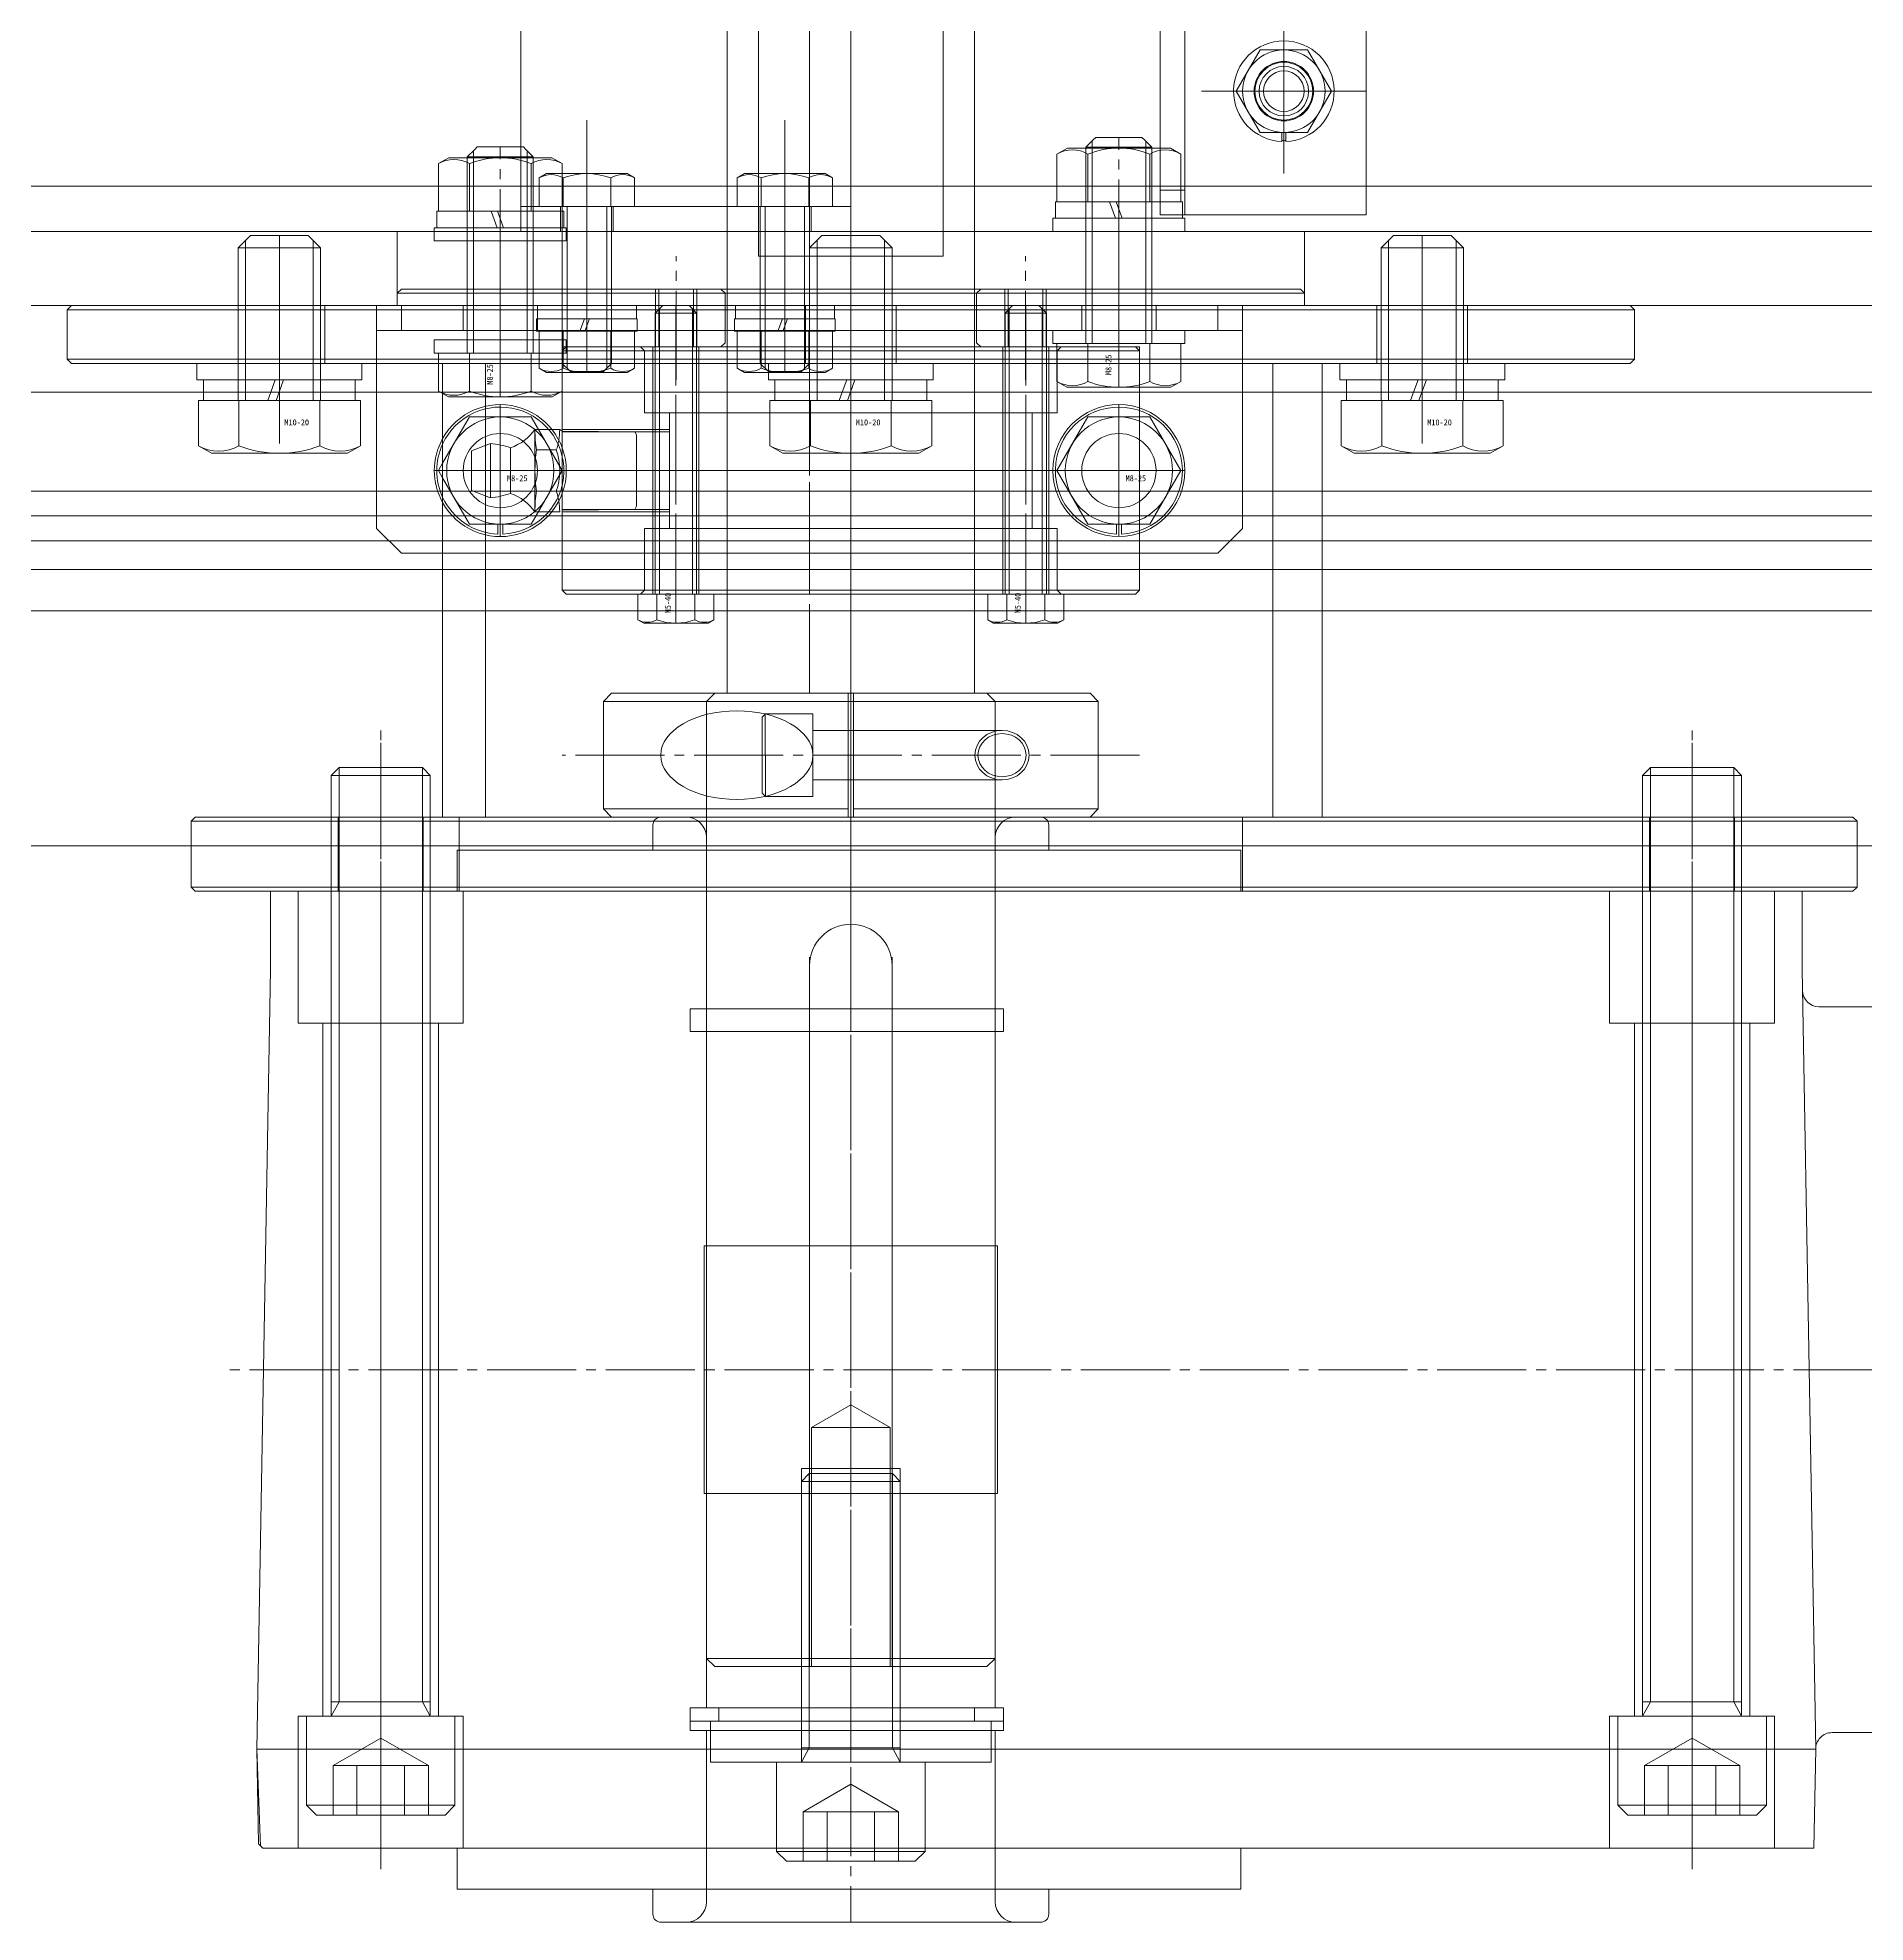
# Model space of a CAD drawing. Units: millimetres at full size. Extents: x -5218 to 5218, y -4308 to 3712.
# Drawn here: x -4146.2 to -3924.6, y -1400.7 to -1172.2 of the extents above; entities that cross this region are included whole.
import ezdxf
from ezdxf.enums import TextEntityAlignment as Align

# ---------------------------------------------------------------- set-up
doc = ezdxf.new("R2010")
doc.units = ezdxf.units.MM
doc.header["$LTSCALE"] = 1.2
doc.linetypes.add('CHAIN2', pattern=[12, 9, -1, 1, -1])
for name, color, linetype, lineweight in [('0-1_01_外形線', 134, 'Continuous', 9), ('0-2_03_かくれ線', 5, 'Continuous', 9), ('0-3_04_中心線', 4, 'CHAIN2', 9), ('0-7_0', 134, 'Continuous', 9), ('0-8_10_DRAFT', 1, 'Continuous', 9), ('0-9_04_HIDDEN', 7, 'Continuous', 9)]:
    doc.layers.add(name, color=color, linetype=linetype, lineweight=lineweight)
doc.styles.add('ＭＳ ゴシック', font='')
doc.styles.get('ＭＳ ゴシック').set_extended_font_data('MS Gothic')

# ---------------------------------------------------------------- blocks, each defined once
blk = doc.blocks.new('GM-SHYF-RH 0.4kW、1／160、＊＊V、60Hzb')
at = {"layer": '0-1_01_外形線'}
for p, q in [((-24, 133), (-24, 130)), ((-23, 134), (0, 134)), ((23, 134), (0, 134)), ((24, 133), (24, 130)), ((-47.271, 130), (-47.271, 125)), ((0.457, 130), (-47.271, 130)), ((0.457, 130), (47.729, 130)), ((47.729, 130), (47.729, 125)), ((-115.331, 115.5), (-115.331, 125)), ((-115.331, 125), (-15.972, 125)), ((-15.972, 125), (70.37, 125)), ((70.37, 115.5), (70.37, 125)), ((-116.981, 21), (-115.331, 115.5)), ((72.019, 21), (70.37, 115.5)), ((-117.375, 111), (-125.271, 111)), ((-125.271, 23), (-118.981, 23)), ((-116.771, 9), (-116.981, 21)), ((-116.981, 21), (-15.972, 21)), ((-15.972, 21), (72.019, 21)), ((71.818, 9.499), (72.019, 21)), ((71.31, 9), (71.818, 9.499)), ((-15.972, 9), (-116.771, 9)), ((-15.972, 9), (71.31, 9))]:
    blk.add_line(p, q, dxfattribs=at)
for centre, radius, start, end in [((-23, 133), 1, 90, 180), ((23, 133), 1, 0, 90), ((-117.375, 113), 2, 270, 359), ((-118.981, 21), 2, 359, 90)]:
    blk.add_arc(centre, radius, start, end, dxfattribs=at)
at = {"layer": '0-2_03_かくれ線'}
for p, q in [((-17.5, 110.75), (-17.5, 131.5)), ((17.5, 110.75), (17.5, 131.5)), ((-18.5, 108), (-18.5, 110.75)), ((-18.5, 110.75), (19.5, 110.75)), ((19.5, 108), (19.5, 110.75)), ((-109, 25), (-109, 109)), ((-95, 25), (-95, 109)), ((-18.5, 108), (19.5, 108)), ((-17.5, 82), (-17.5, 108)), ((17.5, 82), (17.5, 108)), ((50, 25), (50, 109)), ((64, 25), (64, 109)), ((-17.8, 52), (-17.8, 82)), ((-17.8, 82), (17.8, 82)), ((-17.5, 26), (-17.5, 52)), ((17.5, 26), (17.5, 52)), ((-18.5, 23.25), (-18.5, 26)), ((-18.5, 26), (19.5, 26)), ((19.5, 23.25), (19.5, 26)), ((-18.5, 23.25), (19.5, 23.25)), ((-17.5, 2.5), (-17.5, 23.25)), ((17.5, 2.5), (17.5, 23.25)), ((-47.271, 4), (-47.271, 9)), ((47.729, 4), (47.729, 9)), ((0.229, 4), (-47.271, 4)), ((47.729, 4), (-47.271, 4)), ((-24, 1), (-24, 4)), ((24, 1), (24, 4)), ((-23, 0), (0, 0)), ((23, 0), (0, 0))]:
    blk.add_line(p, q, dxfattribs=at)
for points in [[(-112, 125), (-112, 109), (-92, 109), (-92, 125)], [(47, 125), (47, 109), (67, 109), (67, 125)], [(-17.8, 52), (17.8, 52), (17.8, 82)], [(-112, 9), (-112, 25), (-92, 25), (-92, 9)], [(47, 9), (47, 25), (67, 25), (67, 9)]]:
    blk.add_lwpolyline(points, dxfattribs=at)
for centre, radius, start, end in [((-20, 131.5), 2.5, 0, 90), ((20, 131.5), 2.5, 90, 180), ((-20, 2.5), 2.5, 270, 0), ((20, 2.5), 2.5, 180, 270), ((-23, 1), 1, 180, 270), ((23, 1), 1, 270, 0)]:
    blk.add_arc(centre, radius, start, end, dxfattribs=at)
at = {"layer": '0-3_04_中心線'}
for p, q in [((0, 134), (0, 0)), ((-102, 6.456), (-102, 127.757)), ((57, 6.456), (57, 127.757)), ((-297.899, 67), (75.913, 67))]:
    blk.add_line(p, q, dxfattribs=at)
blk = doc.blocks.new('A$C23C91DF0_1_1')
at = {"layer": '0-2_03_かくれ線'}
for points in [[(0, 18.5), (1.6, 18.5), (1.6, 15), (0, 15)], [(0, -19.5), (1.6, -19.5), (1.6, -16), (0, -16)]]:
    blk.add_lwpolyline(points, close=True, dxfattribs=at)
at = {"layer": '0-8_10_DRAFT'}
for p, q in [((0, 15), (0, -16)), ((1.6, 15), (1.6, -16))]:
    blk.add_line(p, q, dxfattribs=at)
blk = doc.blocks.new('FWSSS-D34-V12.5-T5.0a')
at = {"layer": '0-2_03_かくれ線'}
blk.add_lwpolyline([(0, 17), (5, 17), (5, -17), (0, -17)], close=True, dxfattribs=at)
at = {"layer": '0-8_10_DRAFT'}
blk.add_line((0, 0), (5, 0), dxfattribs=at)
at = {"layer": '0-9_04_HIDDEN'}
for p, q in [((0, 6), (5, 6)), ((0, -6), (5, -6))]:
    blk.add_line(p, q, dxfattribs=at)

msp = doc.modelspace()

# ---------------------------------------------------------------- linework, layer by layer
at = {"layer": '0-1_01_外形線'}
for p, q in [((-3997.97, -1173.709), (-4000.857, -1178.709)), ((-3992.196, -1173.709), (-3997.97, -1173.709)), ((-3989.31, -1178.709), (-3992.196, -1173.709)), ((-3992.196, -1183.709), (-3989.31, -1178.709)), ((-3995.308, -1183.709), (-3995.308, -1184.804)), ((-3994.858, -1183.709), (-3994.858, -1184.804)), ((-4126.065, -1216.208), (-4126.065, -1215.208)), ((-4117.911, -1215.208), (-4118.275, -1216.208)), ((-4116.911, -1215.208), (-4117.275, -1216.208)), ((-4107.665, -1216.208), (-4107.665, -1215.208)), ((-4097.076, -1266.708), (-4097.076, -1215.208)), ((-4056.783, -1216.208), (-4056.783, -1215.208)), ((-4048.629, -1215.208), (-4048.993, -1216.208)), ((-4047.629, -1215.208), (-4047.993, -1216.208)), ((-4038.383, -1216.208), (-4038.383, -1215.208)), ((-3990.433, -1266.708), (-3990.433, -1215.208)), ((-3990.433, -1215.208), (-3990.433, -1266.708)), ((-3987.501, -1216.208), (-3987.501, -1215.208)), ((-3979.347, -1215.208), (-3979.711, -1216.208)), ((-3978.347, -1215.208), (-3978.711, -1216.208)), ((-3969.101, -1216.208), (-3969.101, -1215.208)), ((-4126.68, -1216.208), (-4126.68, -1221.705)), ((-4126.68, -1216.208), (-4107.05, -1216.208)), ((-4121.773, -1216.208), (-4121.773, -1221.705)), ((-4111.958, -1216.208), (-4111.958, -1221.705)), ((-4107.05, -1216.208), (-4107.05, -1221.705)), ((-4057.398, -1216.208), (-4057.398, -1221.705)), ((-4057.398, -1216.208), (-4037.768, -1216.208)), ((-4052.491, -1216.208), (-4052.491, -1221.705)), ((-4042.676, -1216.208), (-4042.676, -1221.705)), ((-4037.768, -1216.208), (-4037.768, -1221.705)), ((-3988.116, -1216.208), (-3988.116, -1221.705)), ((-3988.116, -1216.208), (-3968.486, -1216.208)), ((-3983.209, -1216.208), (-3983.209, -1221.705)), ((-3973.394, -1216.208), (-3973.394, -1221.705)), ((-3968.486, -1216.208), (-3968.486, -1221.705)), ((-4126.68, -1221.705), (-4125.115, -1222.608)), ((-4107.05, -1221.705), (-4108.615, -1222.608)), ((-4057.398, -1221.705), (-4055.833, -1222.608)), ((-4037.768, -1221.705), (-4039.333, -1222.608)), ((-3988.116, -1221.705), (-3986.551, -1222.608)), ((-3968.486, -1221.705), (-3970.051, -1222.608)), ((-4108.615, -1222.608), (-4125.115, -1222.608)), ((-4097.076, -1223.821), (-4097.589, -1224.708)), ((-4039.333, -1222.608), (-4055.833, -1222.608)), ((-3970.051, -1222.608), (-3986.551, -1222.608)), ((-4097.589, -1224.708), (-4097.076, -1225.596)), ((-4212.583, -1227.208), (-3412.584, -1227.208)), ((-4212.583, -1233.208), (-3412.584, -1233.208)), ((-4127.583, -1267.208), (-3925.583, -1267.208)), ((-4097.076, -1266.708), (-4047.583, -1266.708)), ((-4097.076, -1266.708), (-4047.583, -1266.708)), ((-3990.433, -1266.708), (-4047.583, -1266.708)), ((-3990.433, -1266.708), (-4047.583, -1266.708)), ((-4127.583, -1275.208), (-3925.583, -1275.208)), ((-4119.147, -1391.459), (-4119.602, -1379.708))]:
    msp.add_line(p, q, dxfattribs=at)
for points in [[(-3662.584, -1215.208), (-4217.583, -1215.208), (-4217.583, -915.209)], [(-4000.857, -1178.709), (-3997.97, -1183.709), (-3992.196, -1183.709)], [(-4212.583, -1215.208), (-4212.583, -1241.708), (-4097.076, -1241.708)], [(-4105.083, -1215.208), (-4105.083, -1231.708), (-4102.083, -1234.708), (-4097.076, -1234.708)], [(-3990.433, -1241.708), (-3892.583, -1241.708), (-3892.583, -1215.208)]]:
    msp.add_lwpolyline(points, dxfattribs=at)
for points in [[(-4212.583, -1190.209), (-3412.584, -1190.209), (-3412.584, -1230.208), (-4212.583, -1230.208)], [(-4207.583, -1270.208), (-3417.584, -1270.208), (-3412.584, -1265.208), (-3412.584, -1230.208), (-4212.583, -1230.208), (-4212.583, -1265.208)], [(-4127.083, -1275.708), (-3926.083, -1275.708), (-3925.583, -1275.208), (-3925.583, -1267.208), (-3926.083, -1266.708), (-4127.083, -1266.708), (-4127.583, -1267.208), (-4127.583, -1275.208)]]:
    msp.add_lwpolyline(points, close=True, dxfattribs=at)
for radius in [5, 3, 2.458]:
    msp.add_circle((-3995.083, -1178.709), radius, dxfattribs=at)
for centre, radius, start, end in [((-3995.083, -1178.709), 6.1, 272.11385, 267.88615), ((-3995.083, -1178.709), 6, 267.88615, 272.1491), ((-4124.226, -1217.455), 4.907, 240.00001, 299.99999), ((-4116.865, -1208.829), 13.779, 249.136, 290.864), ((-4109.504, -1217.455), 4.907, 240.00001, 299.99999), ((-4090.083, -1224.708), 8, 150.94678, 209.05322), ((-4090.083, -1224.708), 7.7, 155.26154, 204.73846), ((-4054.944, -1217.455), 4.907, 240.00001, 299.99999), ((-4047.583, -1208.829), 13.779, 249.136, 290.864), ((-4040.222, -1217.455), 4.907, 240.00001, 299.99999), ((-3985.662, -1217.455), 4.907, 240.00001, 299.99999), ((-3978.301, -1208.829), 13.779, 249.136, 290.864), ((-3970.94, -1217.455), 4.907, 240.00001, 299.99999)]:
    msp.add_arc(centre, radius, start, end, dxfattribs=at)
at = {"layer": '0-2_03_かくれ線'}
for p, q in [((-4062.583, -932.709), (-4062.583, -1192.709)), ((-4058.763, -932.709), (-4058.763, -1198.709)), ((-4036.403, -932.709), (-4036.403, -1198.709)), ((-4032.583, -932.709), (-4032.583, -1192.709)), ((-4010.083, -1193.708), (-4010.083, -936.709)), ((-4007.083, -1193.708), (-4007.083, -936.709)), ((-3985.083, -1193.708), (-3985.083, -936.709)), ((-4052.583, -1190.209), (-4052.583, -940.209)), ((-3995.083, -1187.309), (-3995.083, -943.109)), ((-4003.683, -1178.709), (-3986.483, -1178.709)), ((-4094.083, -1186.671), (-4093.183, -1185.771)), ((-4093.183, -1185.771), (-4092.883, -1185.471)), ((-4092.883, -1185.471), (-4087.283, -1185.471)), ((-4086.983, -1185.771), (-4087.283, -1185.471)), ((-4086.083, -1186.671), (-4086.983, -1185.771)), ((-4008.833, -1185.609), (-4021.333, -1185.609)), ((-4019.083, -1185.509), (-4018.183, -1184.609)), ((-4019.083, -1185.509), (-4011.083, -1185.509)), ((-4019.083, -1189.609), (-4019.083, -1185.509)), ((-4018.333, -1189.609), (-4018.333, -1184.759)), ((-4018.183, -1184.609), (-4017.883, -1184.309)), ((-4017.883, -1184.309), (-4012.283, -1184.309)), ((-4011.983, -1184.609), (-4012.283, -1184.309)), ((-4011.083, -1185.509), (-4011.983, -1184.609)), ((-4011.833, -1189.609), (-4011.833, -1184.759)), ((-4011.083, -1189.609), (-4011.083, -1185.509)), ((-4083.833, -1186.771), (-4096.333, -1186.771)), ((-4094.083, -1186.671), (-4086.083, -1186.671)), ((-4094.083, -1190.771), (-4094.083, -1186.671)), ((-4093.836, -1193.271), (-4093.836, -1187.496)), ((-4093.333, -1190.771), (-4093.333, -1185.921)), ((-4086.833, -1190.771), (-4086.833, -1185.921)), ((-4086.33, -1193.271), (-4086.33, -1187.496)), ((-4086.083, -1190.771), (-4086.083, -1186.671)), ((-4018.836, -1192.109), (-4018.836, -1186.333)), ((-4011.33, -1192.109), (-4011.33, -1186.333)), ((-4085.357, -1189.213), (-4084.483, -1188.709)), ((-4085.357, -1192.708), (-4085.357, -1189.213)), ((-4084.483, -1188.709), (-4074.683, -1188.709)), ((-4082.47, -1192.708), (-4082.47, -1189.213)), ((-4076.696, -1192.708), (-4076.696, -1189.213)), ((-4073.81, -1189.213), (-4074.683, -1188.709)), ((-4073.81, -1192.708), (-4073.81, -1189.213)), ((-4061.357, -1189.213), (-4060.483, -1188.709)), ((-4061.357, -1192.708), (-4061.357, -1189.213)), ((-4060.483, -1188.709), (-4050.683, -1188.709)), ((-4058.47, -1192.708), (-4058.47, -1189.213)), ((-4052.696, -1192.708), (-4052.696, -1189.213)), ((-4049.81, -1189.213), (-4050.683, -1188.709)), ((-4049.81, -1192.708), (-4049.81, -1189.213)), ((-4019.083, -1209.308), (-4019.083, -1189.609)), ((-4018.333, -1209.308), (-4018.333, -1189.609)), ((-4011.833, -1209.308), (-4011.833, -1189.609)), ((-4011.083, -1209.308), (-4011.083, -1189.609)), ((-4094.083, -1210.471), (-4094.083, -1190.771)), ((-4093.333, -1210.471), (-4093.333, -1190.771)), ((-4086.833, -1210.471), (-4086.833, -1190.771)), ((-4086.083, -1210.471), (-4086.083, -1190.771)), ((-4016.211, -1192.109), (-4022.783, -1192.109)), ((-4022.783, -1192.109), (-4022.783, -1194.109)), ((-4007.578, -1192.109), (-4022.589, -1192.109)), ((-4015.483, -1194.109), (-4016.211, -1192.109)), ((-4007.383, -1192.109), (-4015.411, -1192.109)), ((-4014.683, -1194.109), (-4015.411, -1192.109)), ((-4010.083, -1190.709), (-4007.083, -1190.709)), ((-4007.383, -1194.109), (-4007.383, -1192.109)), ((-4091.211, -1193.271), (-4097.783, -1193.271)), ((-4097.783, -1193.271), (-4097.783, -1195.271)), ((-4082.578, -1193.271), (-4097.589, -1193.271)), ((-4090.483, -1195.271), (-4091.211, -1193.271)), ((-4082.383, -1193.271), (-4090.411, -1193.271)), ((-4089.683, -1195.271), (-4090.411, -1193.271)), ((-4047.583, -1192.708), (-4087.583, -1192.708)), ((-4085.357, -1192.708), (-4073.81, -1192.708)), ((-4082.783, -1195.708), (-4082.783, -1192.708)), ((-4082.583, -1192.708), (-4082.583, -1205.308)), ((-4082.383, -1195.271), (-4082.383, -1193.271)), ((-4081.983, -1192.708), (-4081.983, -1212.308)), ((-4077.183, -1192.708), (-4077.183, -1212.308)), ((-4076.583, -1192.708), (-4076.583, -1205.308)), ((-4076.383, -1195.708), (-4076.383, -1192.708)), ((-4062.583, -1192.709), (-4062.583, -1251.709)), ((-4061.357, -1192.708), (-4049.81, -1192.708)), ((-4058.783, -1195.708), (-4058.783, -1192.708)), ((-4058.583, -1192.708), (-4058.583, -1205.308)), ((-4057.983, -1192.708), (-4057.983, -1212.308)), ((-4053.183, -1192.708), (-4053.183, -1212.308)), ((-4052.583, -1192.708), (-4052.583, -1205.308)), ((-4052.383, -1195.708), (-4052.383, -1192.708)), ((-4032.583, -1192.709), (-4032.583, -1251.709)), ((-4023.083, -1194.109), (-4007.083, -1194.109)), ((-4023.083, -1194.109), (-4023.083, -1195.709)), ((-4015.483, -1194.109), (-4022.783, -1194.109)), ((-4007.383, -1194.109), (-4014.683, -1194.109)), ((-4010.083, -1193.708), (-3985.083, -1193.708)), ((-4007.083, -1194.109), (-4007.083, -1195.709)), ((-4121.865, -1197.708), (-4120.365, -1196.208)), ((-4120.965, -1216.208), (-4120.965, -1196.808)), ((-4113.365, -1196.208), (-4120.365, -1196.208)), ((-4111.865, -1197.708), (-4113.365, -1196.208)), ((-4112.765, -1216.208), (-4112.765, -1196.808)), ((-4102.583, -1195.708), (-4102.583, -1204.708)), ((-4098.083, -1195.271), (-4082.083, -1195.271)), ((-4098.083, -1195.271), (-4098.083, -1196.871)), ((-4082.083, -1196.871), (-4098.083, -1196.871)), ((-4090.483, -1195.271), (-4097.783, -1195.271)), ((-4082.383, -1195.271), (-4089.683, -1195.271)), ((-4082.083, -1195.271), (-4082.083, -1196.871)), ((-4052.583, -1197.708), (-4051.083, -1196.208)), ((-4051.683, -1216.208), (-4051.683, -1196.808)), ((-4044.083, -1196.208), (-4051.083, -1196.208)), ((-4042.583, -1197.708), (-4044.083, -1196.208)), ((-4043.483, -1216.208), (-4043.483, -1196.808)), ((-4007.083, -1195.709), (-4023.083, -1195.709)), ((-3992.583, -1195.708), (-3992.583, -1204.708)), ((-3983.301, -1197.708), (-3981.801, -1196.208)), ((-3982.401, -1216.208), (-3982.401, -1196.808)), ((-3974.801, -1196.208), (-3981.801, -1196.208)), ((-3973.301, -1197.708), (-3974.801, -1196.208)), ((-3974.201, -1216.208), (-3974.201, -1196.808)), ((-4121.865, -1216.208), (-4121.865, -1197.708)), ((-4111.865, -1197.708), (-4121.865, -1197.708)), ((-4111.865, -1216.208), (-4111.865, -1197.708)), ((-4058.763, -1198.709), (-4036.403, -1198.709)), ((-4052.583, -1216.208), (-4052.583, -1197.708)), ((-4042.583, -1197.708), (-4052.583, -1197.708)), ((-4042.583, -1216.208), (-4042.583, -1197.708)), ((-3983.301, -1216.208), (-3983.301, -1197.708)), ((-3973.301, -1197.708), (-3983.301, -1197.708)), ((-3973.301, -1216.208), (-3973.301, -1197.708)), ((-4102.083, -1202.708), (-4102.583, -1203.208)), ((-4102.583, -1204.708), (-4102.583, -1203.208)), ((-4102.583, -1203.208), (-3992.583, -1203.208)), ((-4102.083, -1202.708), (-3993.083, -1202.708)), ((-4071.26, -1209.708), (-4071.26, -1202.708)), ((-4070.86, -1209.708), (-4070.86, -1202.708)), ((-4066.66, -1209.708), (-4066.66, -1202.708)), ((-4066.26, -1209.708), (-4066.26, -1202.708)), ((-4062.833, -1203.208), (-4063.333, -1202.708)), ((-4062.833, -1209.208), (-4062.833, -1203.208)), ((-4032.333, -1203.208), (-4031.833, -1202.708)), ((-4032.333, -1209.208), (-4032.333, -1203.208)), ((-4028.906, -1209.708), (-4028.906, -1202.708)), ((-4028.506, -1209.708), (-4028.506, -1202.708)), ((-4024.306, -1209.708), (-4024.306, -1202.708)), ((-4023.906, -1209.708), (-4023.906, -1202.708)), ((-3993.083, -1202.708), (-3992.583, -1203.208)), ((-3992.583, -1203.208), (-3992.583, -1204.708)), ((-4142.583, -1205.208), (-4142.083, -1204.708)), ((-4142.583, -1211.208), (-4142.583, -1205.208)), ((-4142.583, -1205.208), (-3952.583, -1205.208)), ((-4142.083, -1204.708), (-3953.083, -1204.708)), ((-4111.365, -1211.708), (-4111.365, -1204.708)), ((-4105.083, -1204.708), (-4105.083, -1215.208)), ((-4000.083, -1204.708), (-4105.083, -1204.708)), ((-4102.083, -1204.708), (-4102.083, -1207.708)), ((-4094.583, -1204.708), (-4094.583, -1207.708)), ((-4079.883, -1206.308), (-4085.683, -1206.308)), ((-4085.683, -1207.808), (-4085.683, -1206.308)), ((-4085.583, -1204.708), (-4085.583, -1207.708)), ((-4085.583, -1206.308), (-4085.583, -1204.708)), ((-4085.583, -1204.708), (-4073.583, -1204.708)), ((-4085.583, -1206.308), (-4073.583, -1206.308)), ((-4082.583, -1211.708), (-4082.583, -1205.308)), ((-4079.883, -1206.308), (-4080.429, -1207.808)), ((-4079.283, -1206.308), (-4079.829, -1207.808)), ((-4079.583, -1207.808), (-4079.583, -1206.308)), ((-4073.483, -1206.308), (-4079.283, -1206.308)), ((-4076.583, -1211.708), (-4076.583, -1205.308)), ((-4073.583, -1206.308), (-4073.583, -1204.708)), ((-4073.483, -1206.308), (-4073.483, -1207.808)), ((-4071.296, -1205.608), (-4070.396, -1204.708)), ((-4071.296, -1205.608), (-4066.296, -1205.608)), ((-4071.296, -1239.708), (-4071.296, -1205.608)), ((-4070.796, -1239.708), (-4070.796, -1205.108)), ((-4070.396, -1204.708), (-4067.196, -1204.708)), ((-4066.296, -1205.608), (-4067.196, -1204.708)), ((-4066.796, -1239.708), (-4066.796, -1205.108)), ((-4066.296, -1239.708), (-4066.296, -1205.608)), ((-4055.883, -1206.308), (-4061.683, -1206.308)), ((-4061.683, -1207.808), (-4061.683, -1206.308)), ((-4061.583, -1206.308), (-4061.583, -1204.708)), ((-4061.583, -1204.708), (-4049.583, -1204.708)), ((-4061.583, -1206.308), (-4049.583, -1206.308)), ((-4058.583, -1211.708), (-4058.583, -1205.308)), ((-4055.883, -1206.308), (-4056.429, -1207.808)), ((-4055.283, -1206.308), (-4055.829, -1207.808)), ((-4055.583, -1207.808), (-4055.583, -1206.308)), ((-4049.483, -1206.308), (-4055.283, -1206.308)), ((-4053.083, -1211.708), (-4053.083, -1204.708)), ((-4052.583, -1211.708), (-4052.583, -1205.308)), ((-4049.583, -1206.308), (-4049.583, -1204.708)), ((-4049.483, -1206.308), (-4049.483, -1207.808)), ((-4042.083, -1211.708), (-4042.083, -1204.708)), ((-4028.87, -1205.608), (-4027.97, -1204.708)), ((-4028.87, -1205.608), (-4023.87, -1205.608)), ((-4028.87, -1239.708), (-4028.87, -1205.608)), ((-4028.37, -1239.708), (-4028.37, -1205.108)), ((-4027.97, -1204.708), (-4024.77, -1204.708)), ((-4023.87, -1205.608), (-4024.77, -1204.708)), ((-4024.37, -1239.708), (-4024.37, -1205.108)), ((-4023.87, -1239.708), (-4023.87, -1205.608)), ((-4019.583, -1204.708), (-4019.583, -1207.708)), ((-4010.583, -1204.708), (-4010.583, -1207.708)), ((-4003.083, -1204.708), (-4003.083, -1207.708)), ((-4000.083, -1231.708), (-4000.083, -1204.708)), ((-3983.801, -1211.708), (-3983.801, -1204.708)), ((-3972.801, -1211.708), (-3972.801, -1204.708)), ((-3952.583, -1205.208), (-3953.083, -1204.708)), ((-3952.583, -1211.208), (-3952.583, -1205.208)), ((-4000.083, -1207.708), (-4105.083, -1207.708)), ((-4080.429, -1207.808), (-4085.683, -1207.808)), ((-4073.81, -1207.808), (-4085.357, -1207.808)), ((-4082.47, -1207.808), (-4082.47, -1212.304)), ((-4073.483, -1207.808), (-4079.829, -1207.808)), ((-4079.583, -1212.808), (-4079.583, -1207.808)), ((-4076.696, -1207.808), (-4076.696, -1212.304)), ((-4073.81, -1207.808), (-4073.81, -1212.304)), ((-4056.429, -1207.808), (-4061.683, -1207.808)), ((-4049.81, -1207.808), (-4061.357, -1207.808)), ((-4058.47, -1207.808), (-4058.47, -1212.304)), ((-4049.483, -1207.808), (-4055.829, -1207.808)), ((-4055.583, -1212.808), (-4055.583, -1207.808)), ((-4052.696, -1207.808), (-4052.696, -1212.304)), ((-4049.81, -1207.808), (-4049.81, -1212.304)), ((-4023.083, -1207.708), (-4007.083, -1207.708)), ((-4023.083, -1207.708), (-4023.083, -1209.308)), ((-4007.083, -1207.708), (-4007.083, -1209.308)), ((-4098.083, -1208.871), (-4082.083, -1208.871)), ((-4098.083, -1208.871), (-4098.083, -1210.471)), ((-4082.083, -1210.471), (-4098.083, -1210.471)), ((-4082.578, -1210.471), (-4097.589, -1210.471)), ((-4097.589, -1210.471), (-4097.589, -1215.075)), ((-4093.836, -1210.471), (-4093.836, -1215.075)), ((-4086.33, -1210.471), (-4086.33, -1215.075)), ((-4082.583, -1209.708), (-4063.333, -1209.708)), ((-4082.583, -1209.708), (-4082.583, -1211.708)), ((-4082.583, -1210.208), (-4082.083, -1209.708)), ((-4082.583, -1239.208), (-4082.583, -1210.208)), ((-4082.583, -1210.208), (-4047.583, -1210.208)), ((-4082.578, -1210.471), (-4082.578, -1215.075)), ((-4082.083, -1208.871), (-4082.083, -1210.471)), ((-4082.083, -1209.708), (-4047.583, -1209.708)), ((-4072.583, -1210.208), (-4073.083, -1209.708)), ((-4072.583, -1210.208), (-4072.583, -1217.708)), ((-4071.596, -1239.708), (-4071.596, -1209.708)), ((-4065.996, -1239.708), (-4065.996, -1209.708)), ((-4063.333, -1209.708), (-4062.833, -1209.208)), ((-4013.083, -1209.708), (-4047.583, -1209.708)), ((-4012.583, -1210.208), (-4047.583, -1210.208)), ((-4031.833, -1209.708), (-4032.333, -1209.208)), ((-4031.833, -1209.708), (-4012.583, -1209.708)), ((-4029.17, -1239.708), (-4029.17, -1209.708)), ((-4023.57, -1239.708), (-4023.57, -1209.708)), ((-4007.083, -1209.308), (-4023.083, -1209.308)), ((-4007.578, -1209.308), (-4022.589, -1209.308)), ((-4022.589, -1209.308), (-4022.589, -1213.912)), ((-4022.583, -1210.208), (-4022.083, -1209.708)), ((-4022.583, -1210.208), (-4022.583, -1217.708)), ((-4018.836, -1209.308), (-4018.836, -1213.912)), ((-4012.583, -1210.208), (-4013.083, -1209.708)), ((-4012.583, -1209.708), (-4012.583, -1211.708)), ((-4012.583, -1239.208), (-4012.583, -1210.208)), ((-4011.33, -1209.308), (-4011.33, -1213.912)), ((-4007.578, -1209.308), (-4007.578, -1213.912)), ((-4142.083, -1211.708), (-4142.583, -1211.208)), ((-4142.583, -1211.208), (-3952.583, -1211.208)), ((-3953.083, -1211.708), (-4142.083, -1211.708)), ((-4126.865, -1211.708), (-4106.865, -1211.708)), ((-4126.865, -1213.708), (-4126.865, -1211.708)), ((-4106.865, -1213.708), (-4106.865, -1211.708)), ((-4097.076, -1211.708), (-4097.076, -1215.208)), ((-4091.88, -1266.708), (-4091.88, -1211.708)), ((-4074.683, -1212.808), (-4084.483, -1212.808)), ((-4082.583, -1211.708), (-4081.583, -1212.708)), ((-4082.583, -1211.708), (-4076.583, -1211.708)), ((-4081.583, -1212.708), (-4077.583, -1212.708)), ((-4076.583, -1211.708), (-4077.583, -1212.708)), ((-4073.81, -1212.304), (-4074.683, -1212.808)), ((-4050.683, -1212.808), (-4060.483, -1212.808)), ((-4058.583, -1211.708), (-4057.583, -1212.708)), ((-4058.583, -1211.708), (-4052.583, -1211.708)), ((-4057.583, -1211.708), (-4037.583, -1211.708)), ((-4057.583, -1213.708), (-4057.583, -1211.708)), ((-4057.583, -1212.708), (-4053.583, -1212.708)), ((-4052.583, -1211.708), (-4053.583, -1212.708)), ((-4049.81, -1212.304), (-4050.683, -1212.808)), ((-4047.583, -1266.708), (-4047.583, -1211.708)), ((-4037.583, -1213.708), (-4037.583, -1211.708)), ((-3996.433, -1266.708), (-3996.433, -1211.708)), ((-3990.433, -1211.708), (-3990.433, -1215.208)), ((-3988.301, -1211.708), (-3968.301, -1211.708)), ((-3988.301, -1213.708), (-3988.301, -1211.708)), ((-3968.301, -1213.708), (-3968.301, -1211.708)), ((-3953.083, -1211.708), (-3952.583, -1211.208)), ((-4126.865, -1213.708), (-4106.865, -1213.708)), ((-4126.065, -1213.708), (-4126.065, -1215.208)), ((-4117.911, -1215.208), (-4117.365, -1213.708)), ((-4116.911, -1215.208), (-4116.365, -1213.708)), ((-4107.665, -1213.708), (-4107.665, -1215.208)), ((-4097.589, -1215.075), (-4096.383, -1215.771)), ((-4082.578, -1215.075), (-4083.783, -1215.771)), ((-4057.583, -1213.708), (-4037.583, -1213.708)), ((-4056.783, -1213.708), (-4056.783, -1215.208)), ((-4048.629, -1215.208), (-4048.083, -1213.708)), ((-4047.629, -1215.208), (-4047.083, -1213.708)), ((-4038.383, -1213.708), (-4038.383, -1215.208)), ((-4022.589, -1213.912), (-4021.383, -1214.608)), ((-4021.383, -1214.608), (-4008.783, -1214.608)), ((-4007.578, -1213.912), (-4008.783, -1214.608)), ((-3988.301, -1213.708), (-3968.301, -1213.708)), ((-3987.501, -1213.708), (-3987.501, -1215.208)), ((-3979.347, -1215.208), (-3978.801, -1213.708)), ((-3978.347, -1215.208), (-3977.801, -1213.708)), ((-3969.101, -1213.708), (-3969.101, -1215.208)), ((-4096.383, -1215.771), (-4083.783, -1215.771)), ((-4090.083, -1217.208), (-4090.083, -1232.208)), ((-4072.583, -1217.708), (-4022.583, -1217.708)), ((-4069.583, -1231.708), (-4069.583, -1217.708)), ((-4025.583, -1231.708), (-4025.583, -1217.708)), ((-4015.083, -1217.208), (-4015.083, -1232.208)), ((-4093.836, -1218.208), (-4097.076, -1223.821)), ((-4086.33, -1218.208), (-4093.836, -1218.208)), ((-4090.083, -1230.308), (-4090.083, -1219.108)), ((-4085.883, -1229.708), (-4085.883, -1219.708)), ((-4085.883, -1219.708), (-4082.883, -1219.708)), ((-4082.583, -1219.908), (-4082.883, -1219.708)), ((-4069.583, -1219.708), (-4082.583, -1219.708)), ((-4082.583, -1219.908), (-4073.753, -1220.006)), ((-4082.583, -1229.508), (-4082.583, -1219.908)), ((-4069.583, -1220.008), (-4082.583, -1220.008)), ((-4073.583, -1220.378), (-4073.753, -1220.006)), ((-4018.836, -1218.208), (-4022.589, -1224.708)), ((-4011.33, -1218.208), (-4018.836, -1218.208)), ((-4015.083, -1230.308), (-4015.083, -1219.108)), ((-4093.583, -1222.308), (-4091.283, -1221.408)), ((-4093.583, -1227.108), (-4093.583, -1222.308)), ((-4091.283, -1228.008), (-4091.283, -1221.408)), ((-4088.846, -1227.48), (-4088.846, -1221.937)), ((-4085.713, -1222.208), (-4083.304, -1222.208)), ((-4082.583, -1229.039), (-4082.583, -1220.378)), ((-4073.583, -1229.039), (-4073.583, -1220.378)), ((-4097.076, -1225.596), (-4093.836, -1231.208)), ((-4094.083, -1224.708), (-4072.583, -1224.708)), ((-4022.589, -1224.708), (-4018.836, -1231.208)), ((-4093.583, -1227.108), (-4091.283, -1228.008)), ((-4085.713, -1227.208), (-4083.304, -1227.208)), ((-4073.583, -1229.039), (-4073.753, -1229.411)), ((-4093.836, -1231.208), (-4086.33, -1231.208)), ((-4090.383, -1231.208), (-4090.383, -1232.403)), ((-4089.783, -1231.208), (-4089.783, -1232.403)), ((-4085.883, -1229.708), (-4082.883, -1229.708)), ((-4069.583, -1229.408), (-4082.583, -1229.408)), ((-4082.583, -1229.508), (-4073.752, -1229.408)), ((-4069.583, -1229.708), (-4082.583, -1229.708)), ((-4018.836, -1231.208), (-4011.33, -1231.208)), ((-4015.383, -1231.208), (-4015.383, -1232.403)), ((-4014.783, -1231.208), (-4014.783, -1232.403)), ((-4072.583, -1239.208), (-4072.583, -1231.708)), ((-4022.583, -1231.708), (-4072.583, -1231.708)), ((-4022.583, -1239.208), (-4022.583, -1231.708)), ((-4003.083, -1234.708), (-4000.083, -1231.708)), ((-4003.083, -1234.708), (-4097.076, -1234.708)), ((-4212.583, -1236.708), (-3892.583, -1236.708)), ((-4082.583, -1239.208), (-4047.583, -1239.208)), ((-4082.583, -1239.208), (-4082.083, -1239.708)), ((-4082.083, -1239.708), (-4047.583, -1239.708)), ((-4073.415, -1239.708), (-4073.415, -1242.793)), ((-4064.178, -1239.708), (-4073.415, -1239.708)), ((-4073.083, -1239.708), (-4072.583, -1239.208)), ((-4071.106, -1239.708), (-4071.106, -1242.793)), ((-4066.487, -1239.708), (-4066.487, -1242.793)), ((-4064.178, -1239.708), (-4064.178, -1242.793)), ((-4012.583, -1239.208), (-4047.583, -1239.208)), ((-4013.083, -1239.708), (-4047.583, -1239.708)), ((-4030.989, -1239.708), (-4030.989, -1242.793)), ((-4021.751, -1239.708), (-4030.989, -1239.708)), ((-4028.679, -1239.708), (-4028.679, -1242.793)), ((-4024.061, -1239.708), (-4024.061, -1242.793)), ((-4022.083, -1239.708), (-4022.583, -1239.208)), ((-4021.751, -1239.708), (-4021.751, -1242.793)), ((-4012.583, -1239.208), (-4013.083, -1239.708)), ((-4097.076, -1241.708), (-3990.433, -1241.708)), ((-4073.415, -1242.793), (-4072.696, -1243.208)), ((-4064.178, -1242.793), (-4064.896, -1243.208)), ((-4030.989, -1242.793), (-4030.27, -1243.208)), ((-4021.751, -1242.793), (-4022.47, -1243.208)), ((-4072.696, -1243.208), (-4064.896, -1243.208)), ((-4030.27, -1243.208), (-4022.47, -1243.208)), ((-4077.583, -1252.708), (-4076.583, -1251.708)), ((-4076.583, -1251.708), (-4073.158, -1251.708)), ((-4073.158, -1251.708), (-4047.903, -1251.708)), ((-4065.083, -1252.709), (-4064.083, -1251.709)), ((-4064.083, -1251.709), (-4031.083, -1251.709)), ((-4047.903, -1251.708), (-4047.903, -1266.708)), ((-4018.583, -1251.708), (-4047.263, -1251.708)), ((-4047.263, -1251.708), (-4047.263, -1266.708)), ((-4017.583, -1252.708), (-4018.583, -1251.708)), ((-4077.583, -1265.708), (-4077.583, -1252.708)), ((-4077.583, -1252.708), (-4073.158, -1252.709)), ((-4073.158, -1252.708), (-4047.903, -1252.708)), ((-4058.331, -1254.6), (-4057.947, -1254.216)), ((-4057.954, -1254.223), (-4057.947, -1264.2)), ((-4057.947, -1254.216), (-4052.187, -1254.216)), ((-4052.187, -1254.216), (-4052.187, -1264.2)), ((-4058.331, -1254.6), (-4058.331, -1263.816)), ((-4052.187, -1256.208), (-4029.249, -1256.208)), ((-4047.903, -1256.208), (-4047.263, -1256.208)), ((-4047.903, -1256.208), (-4047.263, -1256.208)), ((-4099.53, -1260.709), (-4109.636, -1260.709)), ((-3940.53, -1260.709), (-3950.636, -1260.709)), ((-4098.583, -1261.656), (-4110.583, -1261.656)), ((-4052.187, -1262.208), (-4029.249, -1262.208)), ((-4047.903, -1262.208), (-4047.263, -1262.208)), ((-4047.903, -1262.208), (-4047.263, -1262.208)), ((-3939.583, -1261.656), (-3951.583, -1261.656)), ((-4077.583, -1265.708), (-4076.583, -1266.708)), ((-4077.583, -1265.708), (-4073.158, -1265.708)), ((-4073.158, -1265.708), (-4047.903, -1265.703)), ((-4058.331, -1263.816), (-4057.947, -1264.2)), ((-4057.947, -1264.2), (-4052.187, -1264.2)), ((-4017.583, -1265.708), (-4047.263, -1265.703)), ((-4017.583, -1265.708), (-4018.583, -1266.708)), ((-4110.583, -1275.708), (-4110.583, -1266.708)), ((-4109.733, -1275.708), (-4109.733, -1266.708)), ((-4099.433, -1275.708), (-4099.433, -1266.708)), ((-4098.583, -1275.708), (-4098.583, -1266.708)), ((-4095.083, -1275.708), (-4095.083, -1266.708)), ((-4076.583, -1266.708), (-4073.158, -1266.708)), ((-4073.158, -1266.708), (-4047.903, -1266.708)), ((-4018.583, -1266.708), (-4047.263, -1266.708)), ((-4000.083, -1275.708), (-4000.083, -1266.708)), ((-3951.583, -1275.708), (-3951.583, -1266.708)), ((-3950.733, -1275.708), (-3950.733, -1266.708)), ((-3940.433, -1275.708), (-3940.433, -1266.708)), ((-3939.583, -1275.708), (-3939.583, -1266.708)), ((-4052.583, -1369.708), (-4052.583, -1283.709)), ((-4042.583, -1369.708), (-4042.583, -1283.709)), ((-4042.833, -1340.708), (-4052.333, -1340.708)), ((-4041.583, -1345.708), (-4041.583, -1369.708)), ((-4041.583, -1347.255), (-4053.583, -1347.255)), ((-4042.53, -1346.308), (-4052.636, -1346.308)), ((-4030.083, -1368.708), (-4065.083, -1368.708)), ((-4098.583, -1373.959), (-4110.583, -1373.959)), ((-3939.583, -1373.959), (-3951.583, -1373.959)), ((-4095.583, -1375.709), (-4095.583, -1386.509)), ((-3936.583, -1375.709), (-3936.583, -1386.509)), ((-4041.583, -1379.558), (-4053.583, -1379.558)), ((-4098.81, -1381.709), (-4110.357, -1381.709)), ((-4107.47, -1381.709), (-4107.47, -1387.709)), ((-4101.696, -1381.709), (-4101.696, -1387.709)), ((-4038.583, -1381.308), (-4038.583, -1392.108)), ((-3939.81, -1381.709), (-3951.357, -1381.709)), ((-3948.47, -1381.709), (-3948.47, -1387.709)), ((-3942.696, -1381.709), (-3942.696, -1387.709)), ((-4041.81, -1387.308), (-4053.357, -1387.308)), ((-4050.47, -1387.308), (-4050.47, -1393.308)), ((-4044.696, -1387.308), (-4044.696, -1393.308))]:
    msp.add_line(p, q, dxfattribs=at)
for points in [[(-4047.583, -934.709), (-4047.583, -1195.708), (-4087.583, -1195.708), (-4087.583, -934.709)], [(-4212.583, -1204.708), (-3892.583, -1204.708), (-3892.583, -1195.708), (-4212.583, -1195.708)]]:
    msp.add_lwpolyline(points, close=True, dxfattribs=at)
for points in [[(-4022.589, -1192.109), (-4022.589, -1186.333), (-4021.333, -1185.609)], [(-4007.578, -1192.109), (-4007.578, -1186.333), (-4008.833, -1185.609)], [(-4097.589, -1193.271), (-4097.589, -1187.496), (-4096.333, -1186.771)], [(-4082.578, -1193.271), (-4082.578, -1187.496), (-4083.833, -1186.771)], [(-4085.357, -1207.808), (-4085.357, -1212.304), (-4084.483, -1212.808)], [(-4061.357, -1207.808), (-4061.357, -1212.304), (-4060.483, -1212.808)], [(-4086.33, -1231.208), (-4082.578, -1224.708), (-4086.33, -1218.208)], [(-4011.33, -1231.208), (-4007.578, -1224.708), (-4011.33, -1218.208)], [(-4065.083, -1252.709), (-4030.083, -1252.709), (-4031.083, -1251.709)], [(-4030.083, -1252.709), (-4030.083, -1368.708), (-4031.083, -1369.708), (-4064.083, -1369.708), (-4065.083, -1368.708), (-4065.083, -1252.709)], [(-4017.583, -1265.708), (-4017.583, -1252.708), (-4047.263, -1252.708)], [(-4110.583, -1375.599), (-4110.583, -1261.656), (-4109.636, -1260.709), (-4109.636, -1373.959), (-4110.583, -1375.709)], [(-4098.583, -1375.709), (-4099.53, -1373.959), (-4099.53, -1260.709), (-4098.583, -1261.656), (-4098.583, -1375.599)], [(-3951.583, -1375.599), (-3951.583, -1261.656), (-3950.636, -1260.709), (-3950.636, -1373.959), (-3951.583, -1375.709)], [(-3939.583, -1375.709), (-3940.53, -1373.959), (-3940.53, -1260.709), (-3939.583, -1261.656), (-3939.583, -1375.599)], [(-4042.833, -1369.708), (-4042.833, -1340.708), (-4047.583, -1337.966), (-4052.333, -1340.708), (-4052.333, -1369.708)], [(-4041.583, -1345.708), (-4053.583, -1345.708), (-4053.583, -1369.708)], [(-4053.583, -1381.199), (-4053.583, -1347.255), (-4052.636, -1346.308), (-4052.636, -1379.558), (-4053.583, -1381.308)], [(-4041.583, -1381.308), (-4042.53, -1379.558), (-4042.53, -1346.308), (-4041.583, -1347.255), (-4041.583, -1381.199)], [(-4095.583, -1375.709), (-4113.583, -1375.709), (-4113.583, -1386.509), (-4112.383, -1387.709), (-4096.783, -1387.709), (-4095.583, -1386.509), (-4113.583, -1386.509)], [(-3936.583, -1375.709), (-3954.583, -1375.709), (-3954.583, -1386.509), (-3953.383, -1387.709), (-3937.783, -1387.709), (-3936.583, -1386.509), (-3954.583, -1386.509)], [(-4098.81, -1387.709), (-4098.81, -1381.709), (-4104.583, -1378.375), (-4110.357, -1381.709), (-4110.357, -1387.709)], [(-3939.81, -1387.709), (-3939.81, -1381.709), (-3945.583, -1378.375), (-3951.357, -1381.709), (-3951.357, -1387.709)], [(-4038.583, -1381.308), (-4056.583, -1381.308), (-4056.583, -1392.108), (-4055.383, -1393.308), (-4039.783, -1393.308), (-4038.583, -1392.108), (-4056.583, -1392.108)], [(-4041.81, -1393.308), (-4041.81, -1387.308), (-4047.583, -1383.975), (-4053.357, -1387.308), (-4053.357, -1393.308)]]:
    msp.add_lwpolyline(points, dxfattribs=at)
for centre, radius in [((-3995.083, -1178.709), 3.6), ((-3995.083, -1178.709), 3.5), ((-3995.083, -1178.709), 2.458), ((-4015.083, -1224.708), 8), ((-4090.083, -1224.708), 6.5), ((-4015.083, -1224.708), 6.5), ((-4090.083, -1224.708), 4.5), ((-4090.083, -1224.708), 4.5), ((-4015.083, -1224.708), 4.5), ((-4015.083, -1224.708), 4.5)]:
    msp.add_circle(centre, radius, dxfattribs=at)
for centre, radius, start, end in [((-4020.712, -1189.583), 3.753, 60.00001, 119.99999), ((-4015.083, -1195.685), 10.076, 68.13461, 111.86539), ((-4009.454, -1189.583), 3.753, 60.00001, 119.99999), ((-4095.712, -1190.746), 3.753, 60.00001, 119.99999), ((-4090.083, -1196.848), 10.076, 68.13461, 111.86539), ((-4084.454, -1190.746), 3.753, 60.00001, 119.99999), ((-4083.913, -1191.713), 2.887, 60.00001, 119.99999), ((-4079.583, -1197.223), 8.514, 70.18087, 109.81913), ((-4075.253, -1191.713), 2.887, 60.00001, 119.99999), ((-4059.913, -1191.713), 2.887, 60.00001, 119.99999), ((-4055.583, -1197.223), 8.514, 70.18087, 109.81913), ((-4051.253, -1191.713), 2.887, 60.00001, 119.99999), ((-4083.913, -1209.804), 2.887, 240.00001, 299.99999), ((-4079.583, -1204.294), 8.514, 250.18087, 289.81913), ((-4075.253, -1209.804), 2.887, 240.00001, 299.99999), ((-4059.913, -1209.804), 2.887, 240.00001, 299.99999), ((-4055.583, -1204.294), 8.514, 250.18087, 289.81913), ((-4051.253, -1209.804), 2.887, 240.00001, 299.99999), ((-4095.712, -1211.825), 3.753, 240.00001, 299.99999), ((-4090.083, -1205.306), 10.465, 248.98558, 291.01442), ((-4084.454, -1211.825), 3.753, 240.00001, 299.99999), ((-4020.712, -1210.662), 3.753, 240.00001, 299.99999), ((-4015.083, -1204.144), 10.465, 248.98558, 291.01442), ((-4009.454, -1210.662), 3.753, 240.00001, 299.99999), ((-4090.083, -1224.708), 8, 209.05322, 150.94678), ((-4090.083, -1224.708), 7.7, 272.23287, 155.26154), ((-4015.083, -1224.708), 7.7, 272.23287, 267.76713), ((-4090.795, -1216.263), 6, 288.95365, 324.94921), ((-4092.441, -1232.625), 11.276, 71.40681, 84.10417), ((-4090.083, -1224.708), 7.7, 204.73846, 267.76713), ((-4092.441, -1216.792), 11.276, 275.89583, 288.59319), ((-4090.795, -1233.154), 6, 35.05079, 71.04635), ((-4072.26, -1240.793), 2.309, 240.00001, 299.99999), ((-4068.796, -1236.575), 6.633, 249.62535, 290.37465), ((-4065.332, -1240.793), 2.309, 240.00001, 299.99999), ((-4029.834, -1240.793), 2.309, 240.00001, 299.99999), ((-4026.37, -1236.575), 6.633, 249.62535, 290.37465), ((-4022.906, -1240.793), 2.309, 240.00001, 299.99999), ((-4047.583, -1284.709), 5, 0, 180)]:
    msp.add_arc(centre, radius, start, end, dxfattribs=at)
for centre, major_axis, ratio, start_param, end_param in [((-4084.718, -1219.708), (0, -4.8), 0.242777, 4.712389, 5.2602321), ((-4084.718, -1219.708), (0, -3.924), 0.467596, 0.8799804, 1.5707963), ((-4084.718, -1224.708), (0, -4.8), 0.242777, 4.1645784, 5.2602321), ((-4084.718, -1224.708), (0, -3.924), 0.467596, 0.8799804, 2.2616123), ((-4084.718, -1229.708), (0, -4.8), 0.242777, 4.1645784, 4.7124029), ((-4084.718, -1229.708), (0, -3.924), 0.467596, 1.5707963, 2.2616123)]:
    msp.add_ellipse(centre, major_axis=major_axis, ratio=ratio, start_param=start_param, end_param=end_param, dxfattribs=at)
for centre, major_axis, ratio in [((-4061.407, -1259.208), (9.225, 0), 0.58277), ((-4029.249, -1259.208), (-3.282, 0), 0.914109), ((-4029.249, -1259.208), (2.922, 0), 0.893682)]:
    msp.add_ellipse(centre, major_axis=major_axis, ratio=ratio, dxfattribs=at)
at = {"layer": '0-3_04_中心線'}
for p, q in [((-4047.583, -1376.708), (-4047.583, -834.709)), ((-4052.583, -1251.708), (-4052.583, -878.709)), ((-3995.083, -1188.709), (-3995.083, -941.709)), ((-3995.083, -1172.609), (-3995.083, -1184.809)), ((-4005.083, -1178.709), (-3985.083, -1178.709)), ((-3988.983, -1178.709), (-4001.183, -1178.709)), ((-4079.583, -1206.208), (-4079.583, -1182.209)), ((-4055.583, -1206.208), (-4055.583, -1182.209)), ((-4090.083, -1215.771), (-4090.083, -1185.471)), ((-4079.583, -1212.708), (-4079.583, -1185.209)), ((-4055.583, -1212.708), (-4055.583, -1185.209)), ((-4015.083, -1214.608), (-4015.083, -1184.309)), ((-4047.583, -1220.708), (-4047.583, -1193.708)), ((-4116.865, -1196.208), (-4116.865, -1222.608)), ((-4047.583, -1195.708), (-4047.583, -1204.708)), ((-4047.583, -1196.208), (-4047.583, -1222.608)), ((-3978.301, -1196.208), (-3978.301, -1222.608)), ((-4116.865, -1217.708), (-4116.865, -1198.708)), ((-4068.76, -1213.708), (-4068.76, -1198.708)), ((-4026.406, -1213.708), (-4026.406, -1198.708)), ((-3978.301, -1217.708), (-3978.301, -1198.708)), ((-4090.083, -1199.708), (-4090.083, -1212.708)), ((-4052.583, -1199.708), (-4052.583, -1239.708)), ((-4015.083, -1199.708), (-4015.083, -1212.708)), ((-4068.796, -1243.208), (-4068.796, -1204.708)), ((-4047.583, -1244.708), (-4047.583, -1204.708)), ((-4047.583, -1272.708), (-4047.583, -1205.708)), ((-4026.37, -1243.208), (-4026.37, -1204.708)), ((-4068.796, -1240.708), (-4068.796, -1208.708)), ((-4026.37, -1240.708), (-4026.37, -1208.708)), ((-4090.083, -1216.708), (-4090.083, -1232.708)), ((-4090.083, -1232.208), (-4090.083, -1217.208)), ((-4090.083, -1217.208), (-4090.083, -1232.208)), ((-4015.083, -1216.708), (-4015.083, -1232.708)), ((-4015.083, -1232.208), (-4015.083, -1217.208)), ((-4015.083, -1217.208), (-4015.083, -1232.208)), ((-4082.083, -1224.708), (-4098.083, -1224.708)), ((-4007.583, -1224.708), (-4097.583, -1224.708)), ((-4097.583, -1224.708), (-4007.583, -1224.708)), ((-4087.583, -1224.708), (-4007.583, -1224.708)), ((-4007.083, -1224.708), (-4023.083, -1224.708)), ((-4047.583, -1266.708), (-4047.583, -1251.708)), ((-4104.583, -1286.208), (-4104.583, -1256.208)), ((-4047.583, -1286.208), (-4047.583, -1256.208)), ((-3945.583, -1286.208), (-3945.583, -1256.208)), ((-4104.583, -1257.709), (-4104.583, -1390.709)), ((-3945.583, -1257.709), (-3945.583, -1390.709)), ((-4012.583, -1259.208), (-4082.583, -1259.208))]:
    msp.add_line(p, q, dxfattribs=at)

# ---------------------------------------------------------------- block references
at = {"layer": '0-2_03_かくれ線', "rotation": 270}
for name, p in [('A$C23C91DF0_1_1', (-4047.583, -1374.708)), ('FWSSS-D34-V12.5-T5.0a', (-4047.583, -1376.308))]:
    msp.add_blockref(name, p, dxfattribs=at)
at = {"layer": '0-7_0', "xscale": -1}
msp.add_blockref('GM-SHYF-RH 0.4kW、1／160、＊＊V、60Hzb', (-4047.583, -1400.708), dxfattribs=at)

# ---------------------------------------------------------------- texts
at = {"layer": '0-2_03_かくれ線', "style": 'ＭＳ ゴシック'}
for s, p in [('M8-25', (-4015.763, -1213.132)), ('M8-25', (-4090.763, -1214.295)), ('M5-40', (-4069.182, -1242.005)), ('M5-40', (-4026.756, -1242.005))]:
    msp.add_text(s, height=0.7331, rotation=90, dxfattribs=at).set_placement(p, align=Align.BOTTOM_LEFT)
for s, p in [('M10-20', (-4116.265, -1219.448)), ('M10-20', (-4046.983, -1219.448)), ('M10-20', (-3977.701, -1219.448)), ('M8-25', (-4089.273, -1226.217)), ('M8-25', (-4014.273, -1226.217))]:
    msp.add_text(s, height=0.7331, dxfattribs=at).set_placement(p, align=Align.BOTTOM_LEFT)

doc.saveas('drawing.dxf')
